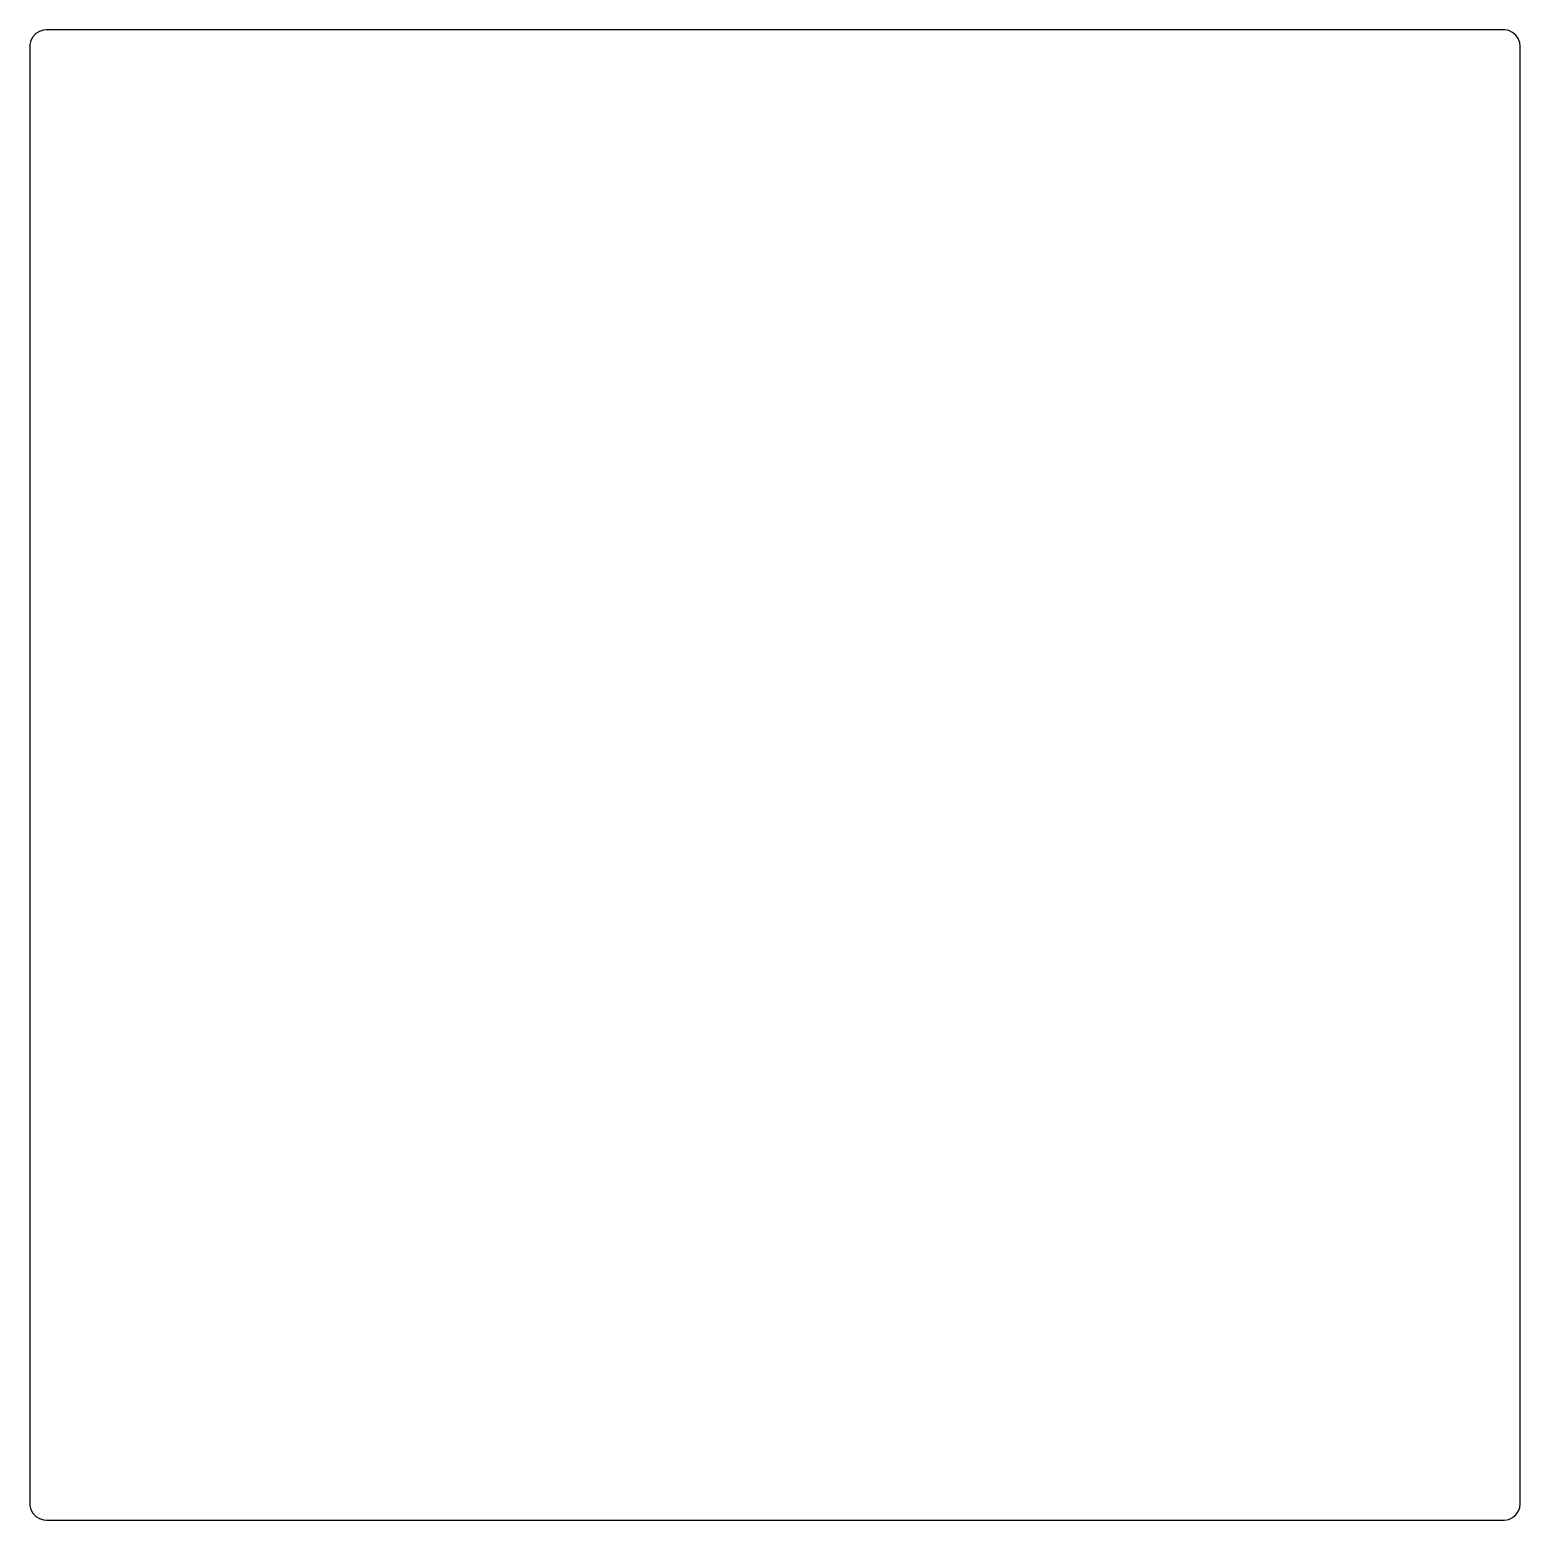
# Model space of a CAD drawing. Header units: metres. Extents: x 9 to 456, y 9 to 456.
import ezdxf

# ---------------------------------------------------------------- set-up
doc = ezdxf.new("R2010")
doc.units = ezdxf.units.M

msp = doc.modelspace()

# ---------------------------------------------------------------- linework, layer by layer
for p, q in [((14, 455.97), (13.0631, 455.911)), ((451, 456), (14, 456)), ((14, 456), (14, 455.97)), ((451, 455.97), (451, 456)), ((451.314, 455.99), (451, 455.97)), ((452.545, 455.755), (451.314, 455.99)), ((9.3511, 452.841), (9.03941, 451.627)), ((9.03941, 451.627), (9.03941, 451)), ((9.95491, 453.939), (9.3511, 452.841)), ((10.8129, 454.853), (9.95491, 453.939)), ((11.8711, 455.524), (10.8129, 454.853)), ((13.0631, 455.911), (11.8711, 455.524)), ((453.679, 455.222), (452.545, 455.755)), ((454.645, 454.423), (453.679, 455.222)), ((455.382, 453.409), (454.645, 454.423)), ((455.843, 452.243), (455.382, 453.409)), ((456, 451), (455.843, 452.243)), ((9.03941, 451), (9, 451)), ((9, 451), (9, 14)), ((456, 14), (456, 451)), ((9, 14), (9.03941, 14)), ((9.03941, 14), (9.03941, 13.3733)), ((455.843, 12.7565), (456, 14)), ((9.03941, 13.3733), (9.3511, 12.1594)), ((9.3511, 12.1594), (9.95491, 11.0611)), ((9.95491, 11.0611), (10.8129, 10.1474)), ((10.8129, 10.1474), (11.8711, 9.47586)), ((11.8711, 9.47586), (13.0631, 9.08856)), ((13.0631, 9.08856), (14, 9.02962)), ((14, 9.02962), (14, 9)), ((14, 9), (451, 9)), ((451, 9.02962), (451.314, 9.00986)), ((451, 9), (451, 9.02962)), ((451.314, 9.00986), (452.545, 9.24471)), ((452.545, 9.24471), (453.679, 9.77835)), ((453.679, 9.77835), (454.645, 10.5773)), ((454.645, 10.5773), (455.382, 11.5912)), ((455.382, 11.5912), (455.843, 12.7565))]:
    msp.add_line(p, q)

doc.saveas('drawing.dxf')
